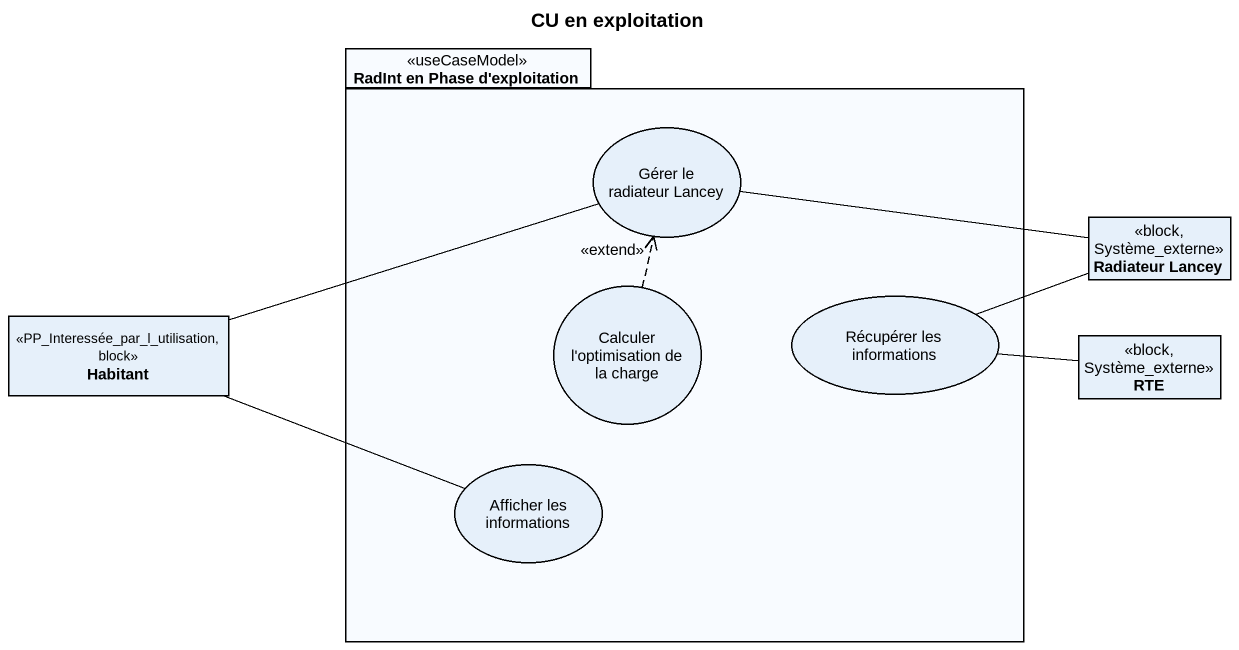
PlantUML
@startuml
title CU en exploitation
allowmixing
hide circle
hide empty members
package "RadInt en Phase d'exploitation" as RadInt_en_Phase_d <<useCaseModel>> {
  usecase "Gérer le radiateur Lancey" as Gérer_le_radiateur_Lancey
  usecase "Calculer l'optimisation de la charge" as Calculer_l_optimisation_de
  usecase "Récupérer les informations" as Récupérer_les_informations
  usecase "Afficher les informations" as Afficher_les_informations
}
class "Radiateur Lancey" as Radiateur_Lancey <<block, Système_externe>>
class Habitant <<PP_Interessée_par_l_utilisation, block>>
class RTE <<block, Système_externe>>
Gérer_le_radiateur_Lancey -right- Radiateur_Lancey
Habitant -right- Gérer_le_radiateur_Lancey
Habitant -right- Afficher_les_informations
Calculer_l_optimisation_de .up.> Gérer_le_radiateur_Lancey : <<extend>>
Récupérer_les_informations -right- Radiateur_Lancey
Récupérer_les_informations -right- RTE
@enduml
